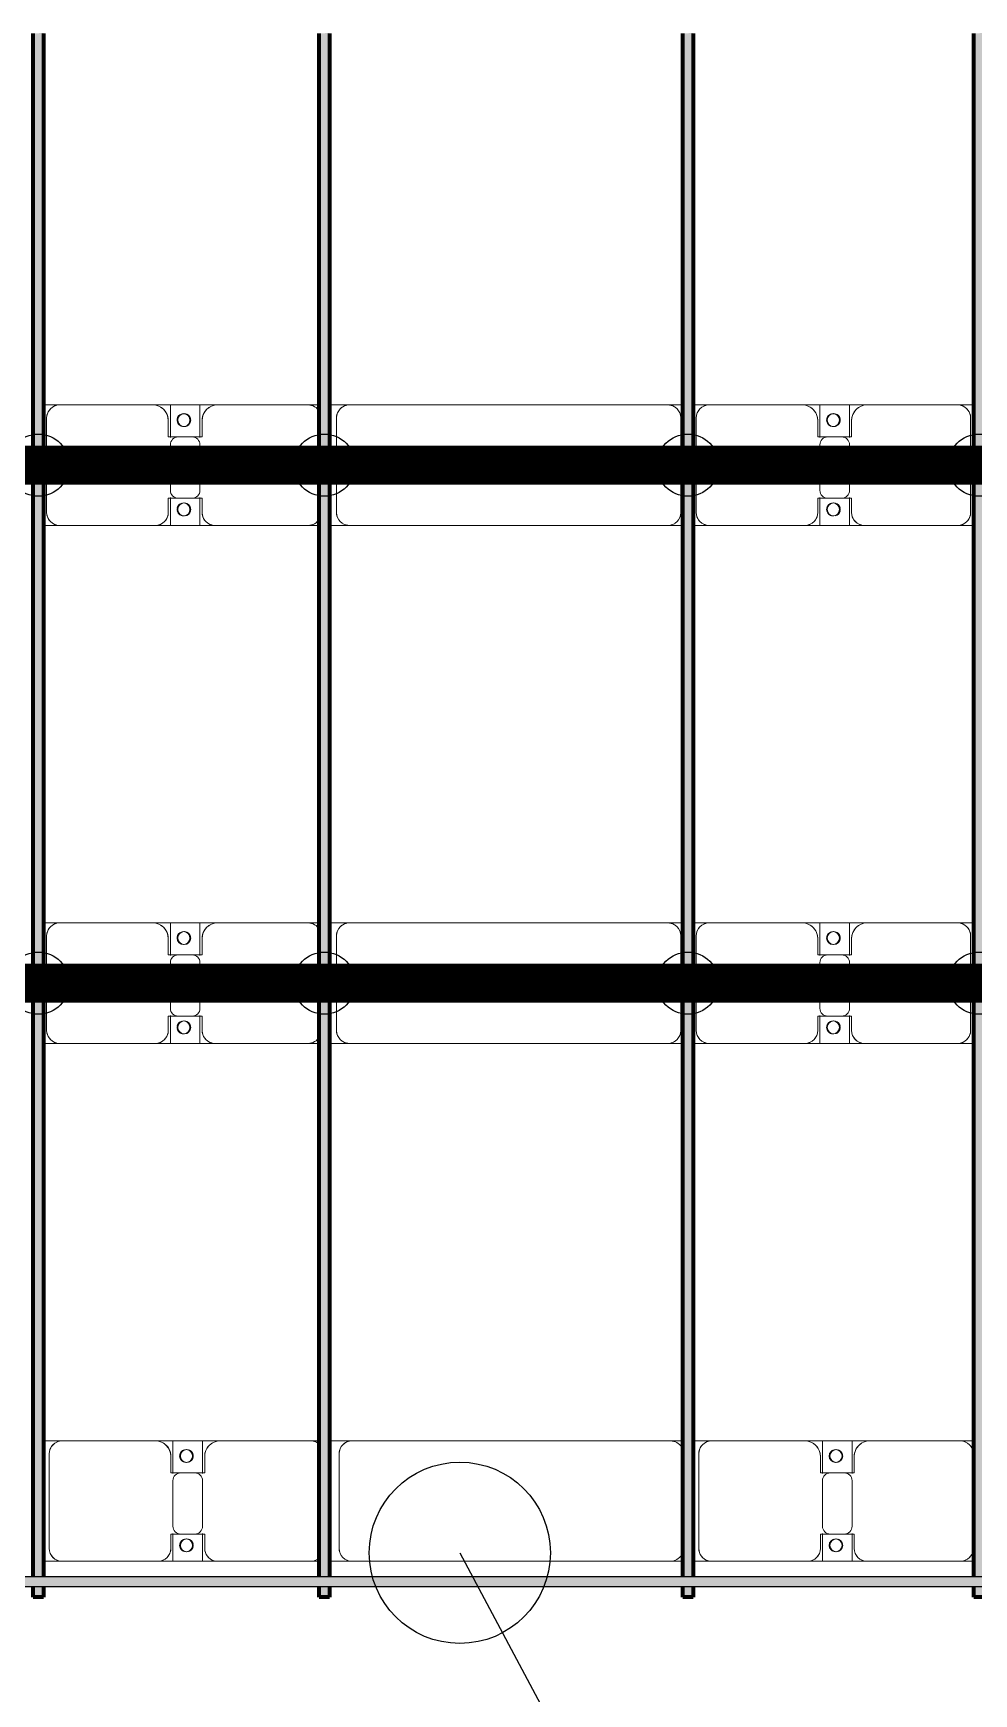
# Model space of a CAD drawing. Header units: millimetres. Extents: x -268744 to 115753, y -96240 to -10461.
# Drawn here: x -82665 to -79030, y -71060 to -64648 of the extents above; entities that cross this region are included whole.
import ezdxf

# ---------------------------------------------------------------- set-up
doc = ezdxf.new("R2010")
doc.units = ezdxf.units.MM
doc.layers.add('A-GENM', color=13, linetype='Continuous', lineweight=9)
doc.layers.add('S-BEAM', color=12, linetype='Continuous', lineweight=9)
for name, color, linetype in [('GC-BICH NEO', 6, 'Continuous'), ('GC-DAY NEO', 5, 'Continuous'), ('GC-HOP 40x60 GIA CUONG', 1, 'Continuous')]:
    doc.layers.add(name, color=color, linetype=linetype)

# ---------------------------------------------------------------- blocks, each defined once
blk = doc.blocks.new('Dầm C52 - Hộp 40x60-104813-KHUNG KẾT CẤU BÈ PIN 1')
at = {"layer": 'S-BEAM', "lineweight": 25}
blk.add_hatch(color=4, dxfattribs=at).paths.add_polyline_path([(-145811, -20), (145811, -20), (145811, 20), (-145811, 20)])
at = {"layer": 'S-BEAM', "color": 4, "lineweight": 25}
for p, q in [((-145811, 20), (145811, 20)), ((145811, -20), (-145811, -20))]:
    blk.add_line(p, q, dxfattribs=at)
blk = doc.blocks.new('Dai phao do pin - DẢI PHAO ĐỠ PIN-V55-KHUNG KẾT CẤU BÈ PIN 1')
at = {"layer": 'A-GENM', "color": 7}
for p, q in [((25797.6, 241.6), (25869.7, 241.6)), ((25797.6, 241.6), (25869.7, 241.6)), ((26229.7, 241.6), (25869.7, 241.6)), ((26229.7, 241.6), (26412.2, 241.6)), ((26412.2, 241.6), (26229.7, 241.6)), ((26297.8, 241.6), (26480.3, 241.6)), ((26297.8, 116.2), (26297.8, 241.6)), ((26480.3, 241.6), (26297.8, 241.6)), ((26412.2, 241.6), (26412.2, 116.2)), ((26830.3, 241.6), (26480.3, 241.6)), ((26830.3, 241.6), (26862.6, 241.6)), ((26830.3, 241.6), (26862.6, 241.6)), ((26902.6, 241.6), (26989.7, 241.6)), ((26902.6, 241.6), (26989.7, 241.6)), ((28220.3, 241.6), (26989.7, 241.6)), ((28220.3, 241.6), (28267.6, 241.6)), ((28220.3, 241.6), (28267.6, 241.6)), ((28307.6, 241.6), (28379.7, 241.6)), ((28307.6, 241.6), (28379.7, 241.6)), ((28739.7, 241.6), (28379.7, 241.6)), ((28739.7, 241.6), (28922.2, 241.6)), ((28922.2, 241.6), (28739.7, 241.6)), ((28807.8, 241.6), (28990.3, 241.6)), ((28807.8, 116.2), (28807.8, 241.6)), ((28990.3, 241.6), (28807.8, 241.6)), ((28922.2, 241.6), (28922.2, 116.2)), ((29340.3, 241.6), (28990.3, 241.6)), ((29340.3, 241.6), (29392.6, 241.6)), ((29340.3, 241.6), (29392.6, 241.6)), ((25819.7, 191.6), (25819.7, -173.4)), ((26289.7, 118.2), (26289.7, 181.6)), ((26420.3, 181.6), (26420.3, 118.2)), ((26939.7, 191.6), (26939.7, -173.4)), ((28329.7, 191.6), (28329.7, -173.4)), ((28799.7, 118.2), (28799.7, 181.6)), ((28930.3, 181.6), (28930.3, 118.2)), ((29390.3, -173.4), (29390.3, 191.6)), ((26382.2, 118.2), (26289.7, 118.2)), ((26297.8, 88.2), (26297.8, -88.2)), ((26420.3, 118.2), (26327.8, 118.2)), ((26412.2, -88.2), (26412.2, 88.2)), ((28892.2, 118.2), (28799.7, 118.2)), ((28807.8, 88.2), (28807.8, -88.2)), ((28930.3, 118.2), (28837.8, 118.2)), ((28922.2, -88.2), (28922.2, 88.2)), ((26289.7, -173.4), (26289.7, -118.2)), ((26289.7, -118.2), (26382.2, -118.2)), ((26297.8, -223.4), (26297.8, -116.2)), ((26327.8, -118.2), (26420.3, -118.2)), ((26412.2, -116.2), (26412.2, -223.4)), ((26420.3, -118.2), (26420.3, -173.4)), ((28799.7, -173.4), (28799.7, -118.2)), ((28799.7, -118.2), (28892.2, -118.2)), ((28807.8, -223.4), (28807.8, -116.2)), ((28837.8, -118.2), (28930.3, -118.2)), ((28922.2, -116.2), (28922.2, -223.4)), ((28930.3, -118.2), (28930.3, -173.4)), ((25869.7, -223.4), (25797.6, -223.4)), ((25869.7, -223.4), (25797.6, -223.4)), ((25869.7, -223.4), (26239.7, -223.4)), ((26412.2, -223.4), (26239.7, -223.4)), ((26239.7, -223.4), (26412.2, -223.4)), ((26470.3, -223.4), (26297.8, -223.4)), ((26297.8, -223.4), (26470.3, -223.4)), ((26470.3, -223.4), (26830.3, -223.4)), ((26862.6, -223.4), (26830.3, -223.4)), ((26862.6, -223.4), (26830.3, -223.4)), ((26989.7, -223.4), (26902.6, -223.4)), ((26989.7, -223.4), (26902.6, -223.4)), ((26989.7, -223.4), (28220.3, -223.4)), ((28267.6, -223.4), (28220.3, -223.4)), ((28267.6, -223.4), (28220.3, -223.4)), ((28379.7, -223.4), (28307.6, -223.4)), ((28379.7, -223.4), (28307.6, -223.4)), ((28379.7, -223.4), (28749.7, -223.4)), ((28922.2, -223.4), (28749.7, -223.4)), ((28749.7, -223.4), (28922.2, -223.4)), ((28980.3, -223.4), (28807.8, -223.4)), ((28807.8, -223.4), (28980.3, -223.4)), ((28980.3, -223.4), (29340.3, -223.4)), ((29392.6, -223.4), (29340.3, -223.4)), ((29392.6, -223.4), (29340.3, -223.4))]:
    blk.add_line(p, q, dxfattribs=at)
for centre, radius, start, end in [((25869.7, 191.6), 50, 90, 180), ((25869.7, 191.6), 50, 105, 180), ((26229.7, 181.6), 60, 0, 90), ((26229.7, 181.6), 60, 0, 60), ((26348.6, 183.2), 25, 360, 180), ((26348.6, 183.2), 25, 360, 165), ((26351.4, 183.2), 25, 0, 180), ((26351.4, 183.2), 25, 90, 180), ((26351.4, 183.2), 25, 15, 75), ((26480.3, 181.6), 60, 90, 180), ((26480.3, 181.6), 60, 120, 180), ((26830.3, 191.6), 50, 45, 90), ((26830.3, 191.6), 50, 45, 75), ((26989.7, 191.6), 50, 90, 180), ((26989.7, 191.6), 50, 150, 180), ((26989.7, 191.6), 50, 105, 135), ((28220.3, 191.6), 50, 30, 90), ((28220.3, 191.6), 50, 60, 90), ((28379.7, 191.6), 50, 90, 180), ((28379.7, 191.6), 50, 105, 180), ((28739.7, 181.6), 60, 360, 90), ((28739.7, 181.6), 60, 360, 60), ((28858.6, 183.2), 25, 0, 180), ((28858.6, 183.2), 25, 0, 165), ((28861.4, 183.2), 25, 0, 180), ((28861.4, 183.2), 25, 90, 180), ((28861.4, 183.2), 25, 15, 75), ((28990.3, 181.6), 60, 90, 180), ((28990.3, 181.6), 60, 120, 180), ((29340.3, 191.6), 50, 360, 90), ((29340.3, 191.6), 50, 360, 75), ((26348.6, 183.2), 25, 180, 360), ((26351.4, 183.2), 25, 180, 360), ((26351.4, 183.2), 25, 180, 300), ((26348.6, 183.2), 25, 210, 360), ((26351.4, 183.2), 25, 330, 345), ((28858.6, 183.2), 25, 180, 0), ((28861.4, 183.2), 25, 180, 0), ((28861.4, 183.2), 25, 180, 300), ((28858.6, 183.2), 25, 210, 0), ((28861.4, 183.2), 25, 330, 345), ((26327.8, 88.2), 30, 90, 180), ((26382.2, 88.2), 30, 360, 90), ((28837.8, 88.2), 30, 90, 180), ((28892.2, 88.2), 30, 0, 90), ((26327.8, -88.2), 30, 180, 270), ((26382.2, -88.2), 30, 270, 360), ((28837.8, -88.2), 30, 180, 270), ((28892.2, -88.2), 30, 270, 360), ((25869.7, -173.4), 50, 180, 270), ((25869.7, -173.4), 50, 180, 255), ((26239.7, -173.4), 50, 270, 360), ((26239.7, -173.4), 50, 285, 360), ((26348.6, -161.8), 25, 0, 180), ((26348.6, -161.8), 25, 180, 0), ((26348.6, -161.8), 25, 105, 165), ((26348.6, -161.8), 25, 195, 0), ((26351.4, -161.8), 25, 0, 180), ((26351.4, -161.8), 25, 105, 180), ((26351.4, -161.8), 25, 180, 0), ((26351.4, -161.8), 25, 180, 270), ((26348.6, -161.8), 25, 0, 75), ((26351.4, -161.8), 25, 15, 75), ((26351.4, -161.8), 25, 285, 345), ((26470.3, -173.4), 50, 180, 270), ((26470.3, -173.4), 50, 180, 255), ((26989.7, -173.4), 50, 180, 270), ((26989.7, -173.4), 50, 180, 210), ((28379.7, -173.4), 50, 180, 270), ((28379.7, -173.4), 50, 180, 255), ((28749.7, -173.4), 50, 270, 360), ((28749.7, -173.4), 50, 285, 360), ((28858.6, -161.8), 25, 360, 180), ((28858.6, -161.8), 25, 180, 0), ((28858.6, -161.8), 25, 105, 165), ((28858.6, -161.8), 25, 195, 0), ((28861.4, -161.8), 25, 360, 180), ((28861.4, -161.8), 25, 105, 180), ((28861.4, -161.8), 25, 180, 360), ((28861.4, -161.8), 25, 180, 270), ((28858.6, -161.8), 25, 0, 75), ((28861.4, -161.8), 25, 15, 75), ((28861.4, -161.8), 25, 285, 345), ((28980.3, -173.4), 50, 180, 270), ((28980.3, -173.4), 50, 180, 255), ((29340.3, -173.4), 50, 270, 360), ((29340.3, -173.4), 50, 285, 360), ((26830.3, -173.4), 50, 270, 315), ((26830.3, -173.4), 50, 285, 315), ((26989.7, -173.4), 50, 240, 270), ((28220.3, -173.4), 50, 270, 330), ((28220.3, -173.4), 50, 285, 300)]:
    blk.add_arc(centre, radius, start, end, dxfattribs=at)
blk = doc.blocks.new('Dai phao do pin - DẢI PHAO ĐỠ PIN-V56-KHUNG KẾT CẤU BÈ PIN 1')
at = {"layer": 'A-GENM', "color": 7}
for p, q in [((25807.6, 241.6), (25869.7, 241.6)), ((25807.6, 241.6), (25869.7, 241.6)), ((26229.7, 241.6), (25869.7, 241.6)), ((26229.7, 241.6), (26412.2, 241.6)), ((26412.2, 241.6), (26229.7, 241.6)), ((26297.8, 241.6), (26480.3, 241.6)), ((26297.8, 116.2), (26297.8, 241.6)), ((26480.3, 241.6), (26297.8, 241.6)), ((26412.2, 241.6), (26412.2, 116.2)), ((26830.3, 241.6), (26480.3, 241.6)), ((26830.3, 241.6), (26872.6, 241.6)), ((26830.3, 241.6), (26872.6, 241.6)), ((26912.6, 241.6), (26989.7, 241.6)), ((26912.6, 241.6), (26989.7, 241.6)), ((28220.3, 241.6), (26989.7, 241.6)), ((28220.3, 241.6), (28277.6, 241.6)), ((28220.3, 241.6), (28277.6, 241.6)), ((28317.6, 241.6), (28379.7, 241.6)), ((28317.6, 241.6), (28379.7, 241.6)), ((28739.7, 241.6), (28379.7, 241.6)), ((28739.7, 241.6), (28922.2, 241.6)), ((28922.2, 241.6), (28739.7, 241.6)), ((28807.8, 241.6), (28990.3, 241.6)), ((28807.8, 116.2), (28807.8, 241.6)), ((28990.3, 241.6), (28807.8, 241.6)), ((28922.2, 241.6), (28922.2, 116.2)), ((29340.3, 241.6), (28990.3, 241.6)), ((29340.3, 241.6), (29402.6, 241.6)), ((29340.3, 241.6), (29402.6, 241.6)), ((25819.7, 191.6), (25819.7, -173.4)), ((26289.7, 118.2), (26289.7, 181.6)), ((26420.3, 181.6), (26420.3, 118.2)), ((26939.7, 191.6), (26939.7, -173.4)), ((28270.3, -173.4), (28270.3, 191.6)), ((28329.7, 191.6), (28329.7, -173.4)), ((28799.7, 118.2), (28799.7, 181.6)), ((28930.3, 181.6), (28930.3, 118.2)), ((29390.3, -173.4), (29390.3, 191.6)), ((26382.2, 118.2), (26289.7, 118.2)), ((26297.8, 88.2), (26297.8, -88.2)), ((26420.3, 118.2), (26327.8, 118.2)), ((26412.2, -88.2), (26412.2, 88.2)), ((28892.2, 118.2), (28799.7, 118.2)), ((28807.8, 88.2), (28807.8, -88.2)), ((28930.3, 118.2), (28837.8, 118.2)), ((28922.2, -88.2), (28922.2, 88.2)), ((26289.7, -173.4), (26289.7, -118.2)), ((26289.7, -118.2), (26382.2, -118.2)), ((26297.8, -223.4), (26297.8, -116.2)), ((26327.8, -118.2), (26420.3, -118.2)), ((26412.2, -116.2), (26412.2, -223.4)), ((26420.3, -118.2), (26420.3, -173.4)), ((28799.7, -173.4), (28799.7, -118.2)), ((28799.7, -118.2), (28892.2, -118.2)), ((28807.8, -223.4), (28807.8, -116.2)), ((28837.8, -118.2), (28930.3, -118.2)), ((28922.2, -116.2), (28922.2, -223.4)), ((28930.3, -118.2), (28930.3, -173.4)), ((25869.7, -223.4), (25807.6, -223.4)), ((25869.7, -223.4), (25807.6, -223.4)), ((25869.7, -223.4), (26239.7, -223.4)), ((26412.2, -223.4), (26239.7, -223.4)), ((26239.7, -223.4), (26412.2, -223.4)), ((26470.3, -223.4), (26297.8, -223.4)), ((26297.8, -223.4), (26470.3, -223.4)), ((26470.3, -223.4), (26830.3, -223.4)), ((26872.6, -223.4), (26830.3, -223.4)), ((26872.6, -223.4), (26830.3, -223.4)), ((26989.7, -223.4), (26912.6, -223.4)), ((26989.7, -223.4), (26912.6, -223.4)), ((26989.7, -223.4), (28220.3, -223.4)), ((28277.6, -223.4), (28220.3, -223.4)), ((28277.6, -223.4), (28220.3, -223.4)), ((28379.7, -223.4), (28317.6, -223.4)), ((28379.7, -223.4), (28317.6, -223.4)), ((28379.7, -223.4), (28749.7, -223.4)), ((28922.2, -223.4), (28749.7, -223.4)), ((28749.7, -223.4), (28922.2, -223.4)), ((28980.3, -223.4), (28807.8, -223.4)), ((28807.8, -223.4), (28980.3, -223.4)), ((28980.3, -223.4), (29340.3, -223.4)), ((29402.6, -223.4), (29340.3, -223.4)), ((29402.6, -223.4), (29340.3, -223.4))]:
    blk.add_line(p, q, dxfattribs=at)
for centre, radius, start, end in [((25869.7, 191.6), 50, 90, 180), ((25869.7, 191.6), 50, 105, 180), ((26229.7, 181.6), 60, 0, 90), ((26229.7, 181.6), 60, 0, 60), ((26348.6, 183.2), 25, 360, 180), ((26348.6, 183.2), 25, 360, 165), ((26351.4, 183.2), 25, 0, 180), ((26351.4, 183.2), 25, 90, 180), ((26351.4, 183.2), 25, 15, 75), ((26480.3, 181.6), 60, 90, 180), ((26480.3, 181.6), 60, 120, 180), ((26830.3, 191.6), 50, 30, 90), ((26830.3, 191.6), 50, 30, 75), ((26989.7, 191.6), 50, 90, 180), ((26989.7, 191.6), 50, 150, 180), ((26989.7, 191.6), 50, 105, 135), ((28220.3, 191.6), 50, 0, 90), ((28220.3, 191.6), 50, 60, 90), ((28220.3, 191.6), 50, 15, 30), ((28379.7, 191.6), 50, 90, 180), ((28379.7, 191.6), 50, 105, 180), ((28739.7, 181.6), 60, 360, 90), ((28739.7, 181.6), 60, 360, 60), ((28858.6, 183.2), 25, 0, 180), ((28858.6, 183.2), 25, 0, 165), ((28861.4, 183.2), 25, 0, 180), ((28861.4, 183.2), 25, 90, 180), ((28861.4, 183.2), 25, 15, 75), ((28990.3, 181.6), 60, 90, 180), ((28990.3, 181.6), 60, 120, 180), ((29340.3, 191.6), 50, 360, 90), ((29340.3, 191.6), 50, 360, 75), ((26348.6, 183.2), 25, 180, 360), ((26351.4, 183.2), 25, 180, 360), ((26351.4, 183.2), 25, 180, 300), ((26348.6, 183.2), 25, 210, 360), ((26351.4, 183.2), 25, 330, 345), ((28858.6, 183.2), 25, 180, 0), ((28861.4, 183.2), 25, 180, 0), ((28861.4, 183.2), 25, 180, 300), ((28858.6, 183.2), 25, 210, 0), ((28861.4, 183.2), 25, 330, 345), ((26327.8, 88.2), 30, 90, 180), ((26382.2, 88.2), 30, 360, 90), ((28837.8, 88.2), 30, 90, 180), ((28892.2, 88.2), 30, 0, 90), ((26327.8, -88.2), 30, 180, 270), ((26382.2, -88.2), 30, 270, 360), ((28837.8, -88.2), 30, 180, 270), ((28892.2, -88.2), 30, 270, 360), ((25869.7, -173.4), 50, 180, 270), ((25869.7, -173.4), 50, 180, 255), ((26239.7, -173.4), 50, 270, 360), ((26239.7, -173.4), 50, 285, 360), ((26348.6, -161.8), 25, 0, 180), ((26348.6, -161.8), 25, 180, 0), ((26348.6, -161.8), 25, 105, 165), ((26348.6, -161.8), 25, 195, 0), ((26351.4, -161.8), 25, 0, 180), ((26351.4, -161.8), 25, 105, 180), ((26351.4, -161.8), 25, 180, 0), ((26351.4, -161.8), 25, 180, 270), ((26348.6, -161.8), 25, 0, 75), ((26351.4, -161.8), 25, 15, 75), ((26351.4, -161.8), 25, 285, 345), ((26470.3, -173.4), 50, 180, 270), ((26470.3, -173.4), 50, 180, 255), ((26989.7, -173.4), 50, 180, 270), ((26989.7, -173.4), 50, 180, 210), ((28220.3, -173.4), 50, 270, 0), ((28220.3, -173.4), 50, 330, 0), ((28379.7, -173.4), 50, 180, 270), ((28379.7, -173.4), 50, 180, 255), ((28749.7, -173.4), 50, 270, 360), ((28749.7, -173.4), 50, 285, 360), ((28858.6, -161.8), 25, 360, 180), ((28858.6, -161.8), 25, 180, 0), ((28858.6, -161.8), 25, 105, 165), ((28858.6, -161.8), 25, 195, 0), ((28861.4, -161.8), 25, 360, 180), ((28861.4, -161.8), 25, 105, 180), ((28861.4, -161.8), 25, 180, 360), ((28861.4, -161.8), 25, 180, 270), ((28858.6, -161.8), 25, 0, 75), ((28861.4, -161.8), 25, 15, 75), ((28861.4, -161.8), 25, 285, 345), ((28980.3, -173.4), 50, 180, 270), ((28980.3, -173.4), 50, 180, 255), ((29340.3, -173.4), 50, 270, 360), ((29340.3, -173.4), 50, 285, 360), ((26830.3, -173.4), 50, 270, 330), ((26830.3, -173.4), 50, 285, 330), ((26989.7, -173.4), 50, 240, 270), ((28220.3, -173.4), 50, 285, 300)]:
    blk.add_arc(centre, radius, start, end, dxfattribs=at)
blk = doc.blocks.new('Dai phao do pin - DẢI PHAO ĐỠ PIN-V57-KHUNG KẾT CẤU BÈ PIN 1')
at = {"layer": 'A-GENM', "color": 7}
for p, q in [((25807.6, 241.6), (25869.7, 241.6)), ((25807.6, 241.6), (25869.7, 241.6)), ((26229.7, 241.6), (25869.7, 241.6)), ((26229.7, 241.6), (26412.2, 241.6)), ((26412.2, 241.6), (26229.7, 241.6)), ((26297.8, 241.6), (26480.3, 241.6)), ((26297.8, 116.2), (26297.8, 241.6)), ((26480.3, 241.6), (26297.8, 241.6)), ((26412.2, 241.6), (26412.2, 116.2)), ((26830.3, 241.6), (26480.3, 241.6)), ((26830.3, 241.6), (26872.6, 241.6)), ((26830.3, 241.6), (26872.6, 241.6)), ((26912.6, 241.6), (26989.7, 241.6)), ((26912.6, 241.6), (26989.7, 241.6)), ((28220.3, 241.6), (26989.7, 241.6)), ((28220.3, 241.6), (28277.6, 241.6)), ((28220.3, 241.6), (28277.6, 241.6)), ((28317.6, 241.6), (28379.7, 241.6)), ((28317.6, 241.6), (28379.7, 241.6)), ((28739.7, 241.6), (28379.7, 241.6)), ((28739.7, 241.6), (28922.2, 241.6)), ((28922.2, 241.6), (28739.7, 241.6)), ((28807.8, 241.6), (28990.3, 241.6)), ((28807.8, 116.2), (28807.8, 241.6)), ((28990.3, 241.6), (28807.8, 241.6)), ((28922.2, 241.6), (28922.2, 116.2)), ((29340.3, 241.6), (28990.3, 241.6)), ((29340.3, 241.6), (29402.6, 241.6)), ((29340.3, 241.6), (29402.6, 241.6)), ((25819.7, 191.6), (25819.7, -173.4)), ((26289.7, 118.2), (26289.7, 181.6)), ((26420.3, 181.6), (26420.3, 118.2)), ((26939.7, 191.6), (26939.7, -173.4)), ((28270.3, -173.4), (28270.3, 191.6)), ((28329.7, 191.6), (28329.7, -173.4)), ((28799.7, 118.2), (28799.7, 181.6)), ((28930.3, 181.6), (28930.3, 118.2)), ((29390.3, -173.4), (29390.3, 191.6)), ((26382.2, 118.2), (26289.7, 118.2)), ((26297.8, 88.2), (26297.8, -88.2)), ((26420.3, 118.2), (26327.8, 118.2)), ((26412.2, -88.2), (26412.2, 88.2)), ((28892.2, 118.2), (28799.7, 118.2)), ((28807.8, 88.2), (28807.8, -88.2)), ((28930.3, 118.2), (28837.8, 118.2)), ((28922.2, -88.2), (28922.2, 88.2)), ((26289.7, -173.4), (26289.7, -118.2)), ((26289.7, -118.2), (26382.2, -118.2)), ((26297.8, -223.4), (26297.8, -116.2)), ((26327.8, -118.2), (26420.3, -118.2)), ((26412.2, -116.2), (26412.2, -223.4)), ((26420.3, -118.2), (26420.3, -173.4)), ((28799.7, -173.4), (28799.7, -118.2)), ((28799.7, -118.2), (28892.2, -118.2)), ((28807.8, -223.4), (28807.8, -116.2)), ((28837.8, -118.2), (28930.3, -118.2)), ((28922.2, -116.2), (28922.2, -223.4)), ((28930.3, -118.2), (28930.3, -173.4)), ((25869.7, -223.4), (25807.6, -223.4)), ((25869.7, -223.4), (25807.6, -223.4)), ((25869.7, -223.4), (26239.7, -223.4)), ((26412.2, -223.4), (26239.7, -223.4)), ((26239.7, -223.4), (26412.2, -223.4)), ((26470.3, -223.4), (26297.8, -223.4)), ((26297.8, -223.4), (26470.3, -223.4)), ((26470.3, -223.4), (26830.3, -223.4)), ((26872.6, -223.4), (26830.3, -223.4)), ((26872.6, -223.4), (26830.3, -223.4)), ((26989.7, -223.4), (26912.6, -223.4)), ((26989.7, -223.4), (26912.6, -223.4)), ((26989.7, -223.4), (28220.3, -223.4)), ((28277.6, -223.4), (28220.3, -223.4)), ((28277.6, -223.4), (28220.3, -223.4)), ((28379.7, -223.4), (28317.6, -223.4)), ((28379.7, -223.4), (28317.6, -223.4)), ((28379.7, -223.4), (28749.7, -223.4)), ((28922.2, -223.4), (28749.7, -223.4)), ((28749.7, -223.4), (28922.2, -223.4)), ((28980.3, -223.4), (28807.8, -223.4)), ((28807.8, -223.4), (28980.3, -223.4)), ((28980.3, -223.4), (29340.3, -223.4)), ((29402.6, -223.4), (29340.3, -223.4)), ((29402.6, -223.4), (29340.3, -223.4))]:
    blk.add_line(p, q, dxfattribs=at)
for centre, radius, start, end in [((25869.7, 191.6), 50, 90, 180), ((25869.7, 191.6), 50, 105, 180), ((26229.7, 181.6), 60, 0, 90), ((26229.7, 181.6), 60, 0, 60), ((26348.6, 183.2), 25, 360, 180), ((26348.6, 183.2), 25, 360, 165), ((26351.4, 183.2), 25, 0, 180), ((26351.4, 183.2), 25, 90, 180), ((26351.4, 183.2), 25, 15, 75), ((26480.3, 181.6), 60, 90, 180), ((26480.3, 181.6), 60, 120, 180), ((26830.3, 191.6), 50, 30, 90), ((26830.3, 191.6), 50, 30, 75), ((26989.7, 191.6), 50, 90, 180), ((26989.7, 191.6), 50, 150, 180), ((26989.7, 191.6), 50, 105, 135), ((28220.3, 191.6), 50, 0, 90), ((28220.3, 191.6), 50, 60, 90), ((28220.3, 191.6), 50, 15, 30), ((28379.7, 191.6), 50, 90, 180), ((28379.7, 191.6), 50, 105, 180), ((28739.7, 181.6), 60, 360, 90), ((28739.7, 181.6), 60, 360, 60), ((28858.6, 183.2), 25, 0, 180), ((28858.6, 183.2), 25, 0, 165), ((28861.4, 183.2), 25, 0, 180), ((28861.4, 183.2), 25, 90, 180), ((28861.4, 183.2), 25, 15, 75), ((28990.3, 181.6), 60, 90, 180), ((28990.3, 181.6), 60, 120, 180), ((29340.3, 191.6), 50, 360, 90), ((29340.3, 191.6), 50, 360, 75), ((26348.6, 183.2), 25, 180, 360), ((26351.4, 183.2), 25, 180, 360), ((26351.4, 183.2), 25, 180, 300), ((26348.6, 183.2), 25, 210, 360), ((26351.4, 183.2), 25, 330, 345), ((28858.6, 183.2), 25, 180, 0), ((28861.4, 183.2), 25, 180, 0), ((28861.4, 183.2), 25, 180, 300), ((28858.6, 183.2), 25, 210, 0), ((28861.4, 183.2), 25, 330, 345), ((26327.8, 88.2), 30, 90, 180), ((26382.2, 88.2), 30, 360, 90), ((28837.8, 88.2), 30, 90, 180), ((28892.2, 88.2), 30, 0, 90), ((26327.8, -88.2), 30, 180, 270), ((26382.2, -88.2), 30, 270, 360), ((28837.8, -88.2), 30, 180, 270), ((28892.2, -88.2), 30, 270, 360), ((25869.7, -173.4), 50, 180, 270), ((25869.7, -173.4), 50, 180, 255), ((26239.7, -173.4), 50, 270, 360), ((26239.7, -173.4), 50, 285, 360), ((26348.6, -161.8), 25, 0, 180), ((26348.6, -161.8), 25, 180, 0), ((26348.6, -161.8), 25, 105, 165), ((26348.6, -161.8), 25, 195, 0), ((26351.4, -161.8), 25, 0, 180), ((26351.4, -161.8), 25, 105, 180), ((26351.4, -161.8), 25, 180, 0), ((26351.4, -161.8), 25, 180, 270), ((26348.6, -161.8), 25, 0, 75), ((26351.4, -161.8), 25, 15, 75), ((26351.4, -161.8), 25, 285, 345), ((26470.3, -173.4), 50, 180, 270), ((26470.3, -173.4), 50, 180, 255), ((26989.7, -173.4), 50, 180, 270), ((26989.7, -173.4), 50, 180, 210), ((28220.3, -173.4), 50, 270, 0), ((28220.3, -173.4), 50, 330, 0), ((28379.7, -173.4), 50, 180, 270), ((28379.7, -173.4), 50, 180, 255), ((28749.7, -173.4), 50, 270, 360), ((28749.7, -173.4), 50, 285, 360), ((28858.6, -161.8), 25, 360, 180), ((28858.6, -161.8), 25, 180, 0), ((28858.6, -161.8), 25, 105, 165), ((28858.6, -161.8), 25, 195, 0), ((28861.4, -161.8), 25, 360, 180), ((28861.4, -161.8), 25, 105, 180), ((28861.4, -161.8), 25, 180, 360), ((28861.4, -161.8), 25, 180, 270), ((28858.6, -161.8), 25, 0, 75), ((28861.4, -161.8), 25, 15, 75), ((28861.4, -161.8), 25, 285, 345), ((28980.3, -173.4), 50, 180, 270), ((28980.3, -173.4), 50, 180, 255), ((29340.3, -173.4), 50, 270, 360), ((29340.3, -173.4), 50, 285, 360), ((26830.3, -173.4), 50, 270, 330), ((26830.3, -173.4), 50, 285, 330), ((26989.7, -173.4), 50, 240, 270), ((28220.3, -173.4), 50, 285, 300)]:
    blk.add_arc(centre, radius, start, end, dxfattribs=at)
blk = doc.blocks.new('Dầm C52 - Dầm C52-102503-KHUNG KẾT CẤU BÈ PIN 1')
at = {"layer": 'S-BEAM', "lineweight": 140}
h = blk.add_hatch(color=1, dxfattribs=at)
h.paths.add_polyline_path([(-25480.9, 20), (-25480.9, -20), (-25440.9, -20), (-25440.9, 20)])
h.paths.add_polyline_path([(-25400.9, 20), (-25400.9, -20), (-19440.9, -20), (-19443, 20), (-24983.5, 20)])
h.paths.add_polyline_path([(-19400.9, 20), (-19400.9, -20), (-13440.9, -20), (-13440.9, 20), (-17596.2, 20)])
h.paths.add_polyline_path([(-13400.9, -20), (-7440.9, -20), (-7440.9, 20), (-13400.9, 20)])
h.paths.add_polyline_path([(-7400.9, -20), (-1440.9, -20), (-1440.9, 20), (-7400.9, 20)])
h.paths.add_polyline_path([(-1400.9, -20), (4559.1, -20), (4559.1, 20), (-1400.9, 20)])
h.paths.add_polyline_path([(4599.1, -20), (10559.1, -20), (10559.1, 20), (4599.1, 20)])
h.paths.add_polyline_path([(10599.1, 20), (10599.1, -20), (16559.1, -20), (16559.1, 20), (11952.8, 20)])
h.paths.add_polyline_path([(16599.1, -20), (22559.1, -20), (22559.1, 20), (16599.1, 20)])
h.paths.add_polyline_path([(22599.1, -20), (25259.1, -20), (25259.1, 20), (22599.1, 20)])
h.paths.add_polyline_path([(25299.1, -20), (25441.8, -20), (25441.8, 20), (25299.1, 20)])
at = {"layer": 'S-BEAM', "color": 1, "lineweight": 140}
for p, q in [((-25480.9, -20), (-25480.9, 20)), ((-25480.9, 20), (-25440.9, 20)), ((-25400.9, 20), (-19443, 20)), ((-25440.9, -20), (-25480.9, -20)), ((-19443, -20), (-25400.9, -20))]:
    blk.add_line(p, q, dxfattribs=at)
blk = doc.blocks.new('Dầm C52 - Dầm C52-V2-KHUNG KẾT CẤU BÈ PIN 1')
at = {"layer": 'S-BEAM', "lineweight": 140}
h = blk.add_hatch(color=1, dxfattribs=at)
h.paths.add_polyline_path([(-25480.9, 20), (-25480.9, -20), (-25440.9, -20), (-25440.9, 20)])
h.paths.add_polyline_path([(-25400.9, 20), (-25400.9, -20), (-19440.9, -20), (-19443, 20), (-24983.5, 20)])
h.paths.add_polyline_path([(-19400.9, 20), (-19400.9, -20), (-13440.9, -20), (-13440.9, 20), (-18519.6, 20)])
h.paths.add_polyline_path([(-13400.9, -20), (-7440.9, -20), (-7440.9, 20), (-13400.9, 20)])
h.paths.add_polyline_path([(-7400.9, 20), (-7400.9, -20), (-1440.9, -20), (-1440.9, 20), (-6515.3, 20)])
h.paths.add_polyline_path([(-1400.9, 20), (-1400.9, -20), (4559.1, -20), (4559.1, 20), (-974.9, 20)])
h.paths.add_polyline_path([(4599.1, -20), (10559.1, -20), (10559.1, 20), (4599.1, 20)])
h.paths.add_polyline_path([(10599.1, -20), (16559.1, -20), (16559.1, 20), (10599.1, 20)])
h.paths.add_polyline_path([(16599.1, 20), (16599.1, -20), (22559.1, -20), (22559.1, 20), (17493.2, 20)])
h.paths.add_polyline_path([(22599.1, 20), (22599.1, -20), (25259.1, -20), (25259.1, 20), (23033.7, 20)])
h.paths.add_polyline_path([(25299.1, -20), (25480.9, -20), (25480.9, 20), (25299.1, 20)])
at = {"layer": 'S-BEAM', "color": 1, "lineweight": 140}
for p, q in [((-25480.9, -20), (-25480.9, 20)), ((-25480.9, 20), (-25440.9, 20)), ((-25400.9, 20), (-19443, 20)), ((-25440.9, -20), (-25480.9, -20)), ((-19443, -20), (-25400.9, -20))]:
    blk.add_line(p, q, dxfattribs=at)
blk = doc.blocks.new('be pin 1_rvt-1-KHUNG KẾT CẤU BÈ PIN 1')
at = {"layer": 'A-GENM', "lineweight": 9}
for name, p in [('Dai phao do pin - DẢI PHAO ĐỠ PIN-V57-KHUNG KẾT CẤU BÈ PIN 1', (-108433.1, -66324.7)), ('Dai phao do pin - DẢI PHAO ĐỠ PIN-V56-KHUNG KẾT CẤU BÈ PIN 1', (-108433.1, -68324.7)), ('Dai phao do pin - DẢI PHAO ĐỠ PIN-V55-KHUNG KẾT CẤU BÈ PIN 1', (-108423.1, -70324.7))]:
    blk.add_blockref(name, p, dxfattribs=at)
at = {"layer": 'S-BEAM', "lineweight": 9, "rotation": 90.00000000032618}
for name, p in [('Dầm C52 - Dầm C52-V2-KHUNG KẾT CẤU BÈ PIN 1', (-81540.5, -45205.6)), ('Dầm C52 - Dầm C52-V2-KHUNG KẾT CẤU BÈ PIN 1', (-79010.5, -45205.6)), ('Dầm C52 - Dầm C52-102503-KHUNG KẾT CẤU BÈ PIN 1', (-82645.5, -45205.6)), ('Dầm C52 - Dầm C52-102503-KHUNG KẾT CẤU BÈ PIN 1', (-80135.5, -45205.6))]:
    blk.add_blockref(name, p, dxfattribs=at)
at = {"layer": 'S-BEAM', "lineweight": 9}
blk.add_blockref('Dầm C52 - Hộp 40x60-104813-KHUNG KẾT CẤU BÈ PIN 1', (-110896.7, -70626.5), dxfattribs=at)

msp = doc.modelspace()

# ---------------------------------------------------------------- linework, layer by layer
at = {"layer": 'GC-BICH NEO'}
msp.add_circle((-81016.9, -70515.3), 350, dxfattribs=at)
at = {"layer": 'GC-DAY NEO'}
msp.add_line((-81016.9, -70515.3), (-77243.3, -77569.4), dxfattribs=at)
at = {"layer": 'GC-HOP 40x60 GIA CUONG', "const_width": 150}
for points in [[(-86565.2, -66315.6), (-71766.9, -66315.6)], [(-86565.2, -68315.6), (-71766.9, -68315.6)]]:
    msp.add_lwpolyline(points, dxfattribs=at)
at = {"layer": 'GC-HOP 40x60 GIA CUONG'}
for centre in [(-82645.5, -66315.6), (-81540.5, -66315.6), (-80135.5, -66315.6), (-79010.5, -66315.6), (-82645.5, -68315.6), (-81540.5, -68315.6), (-80135.5, -68315.6), (-79010.5, -68315.6)]:
    msp.add_circle(centre, 120, dxfattribs=at)

# ---------------------------------------------------------------- block references
at = {"lineweight": 5}
msp.add_blockref('be pin 1_rvt-1-KHUNG KẾT CẤU BÈ PIN 1', (0, 0), dxfattribs=at)

doc.saveas('drawing.dxf')
